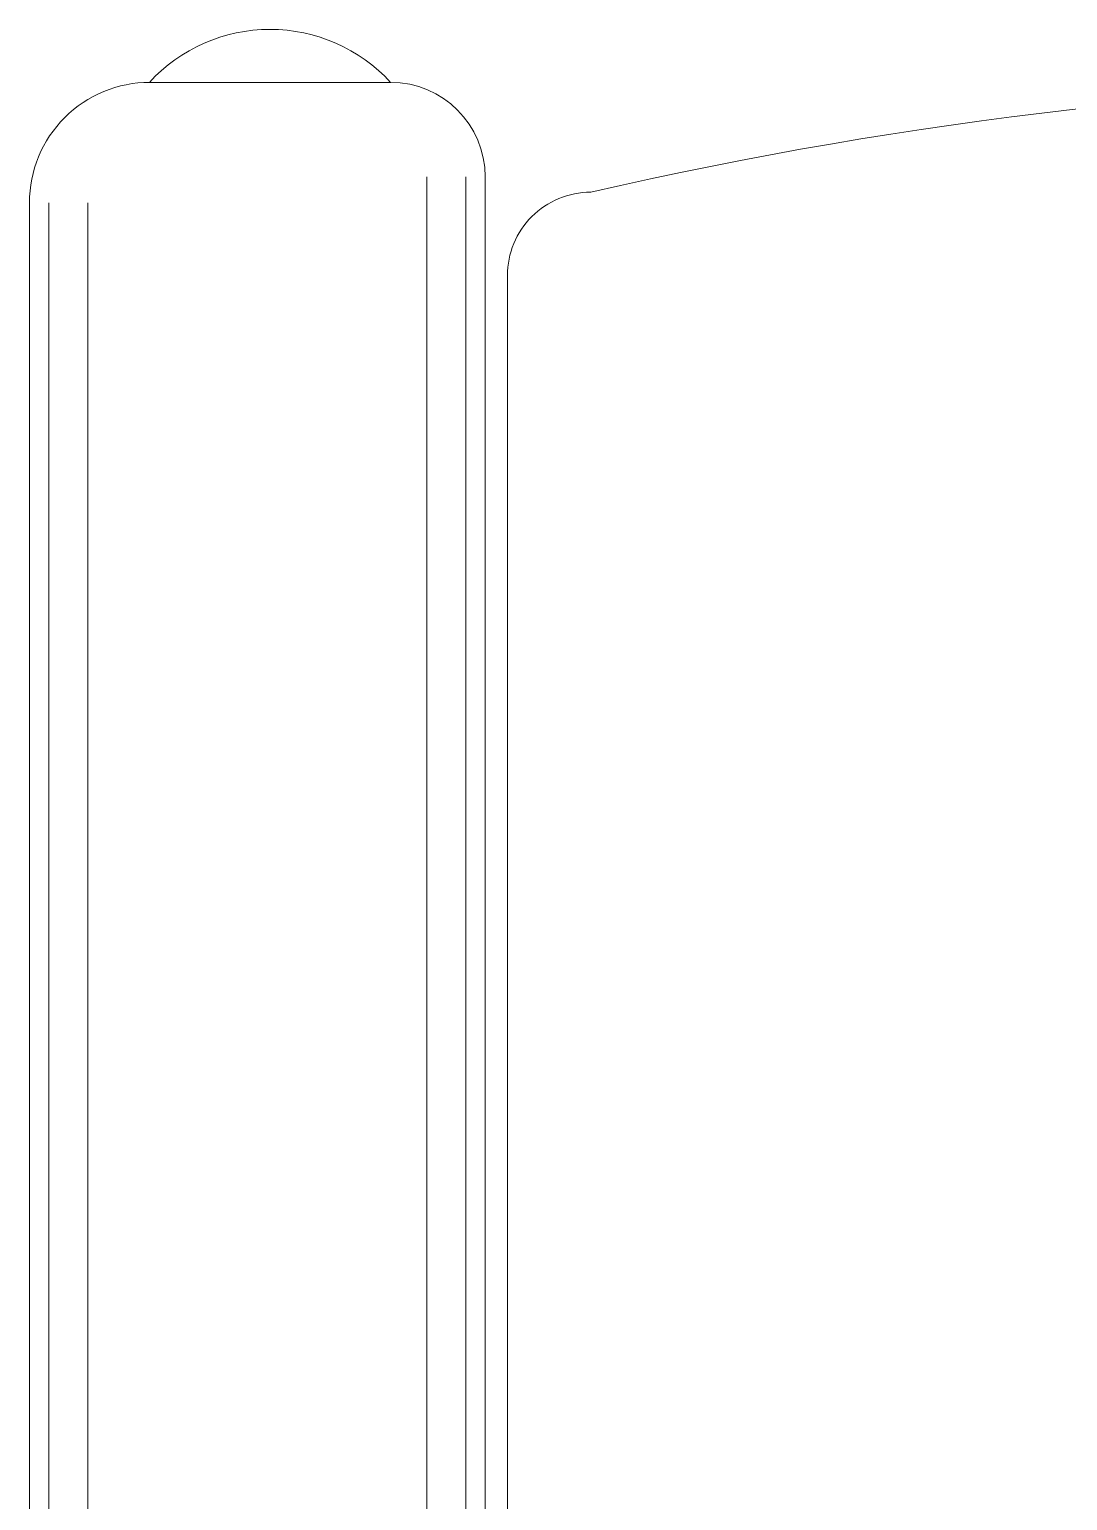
# Model space of a CAD drawing. Header units: millimetres. Extents: x -2143172 to 5255, y -610845 to 279739.
# Drawn here: x -1102942.3 to -1102626.5, y -574523.9 to -574076.6 of the extents above; entities that cross this region are included whole.
import ezdxf

# ---------------------------------------------------------------- set-up
doc = ezdxf.new("R2010")
doc.units = ezdxf.units.MM
doc.header["$LTSCALE"] = 30
doc.layers.add('LOADING', color=163, linetype='Continuous', lineweight=5)
doc.layers.add('TME-NON MEDICAL FURNITURE', color=242, linetype='Continuous')

# ---------------------------------------------------------------- blocks, each defined once
blk = doc.blocks.new('GF21008-P')
at = {"layer": 'LOADING'}
for p, q in [((0.6710702074917663, -0.7712330209141101), (0.6710702074917663, -0.2169933554351928)), ((0.6769787489736245, -0.7712330209141101), (0.6769787489736245, -0.2169933554351928)), ((0.6887958319374548, -0.7712330209141101), (0.6887958319374548, -0.2169933554351928)), ((0.7919739816173887, -0.7633874811632495), (0.7919739816173887, -0.2169933554351928)), ((0.8037910645811621, -0.7633874811632495), (0.8037910645811621, -0.2169933554351928)), ((0.8096996060630204, -0.7633874811632495), (0.8096996060630204, -0.2169933554351928)), ((0.6643131647697942, -0.741258603206802), (0.6643131647697942, -0.2311912301837538)), ((0.6998371865777244, -0.8000000000000682), (0.7730870872263154, -0.8000000000000682))]:
    blk.add_line(p, q, dxfattribs=at)
for centre, radius, start, end in [((0.6389742545624699, -0.741258603206802), 0.0253389102073543, 270, 0), ((0.7730870872263154, -0.7633874811632495), 0.03661251883673159, 270, 0), ((0.3446977460984044, 0.510551263496609), 1.31061346773117, 257.0245575984342, 282.9754424015657), ((0.6998371865777244, -0.7712330209141101), 0.02876697908600339, 180, 270), ((0.7365303459005759, -0.7662042870107371), 0.04988524989960819, 222.6461810710852, 317.3538189289148)]:
    blk.add_arc(centre, radius, start, end, dxfattribs=at)

msp = doc.modelspace()

# ---------------------------------------------------------------- block references
at = {"layer": 'TME-NON MEDICAL FURNITURE', "xscale": 1000, "yscale": 1000, "zscale": 1000, "rotation": 179.9999999998383}
msp.add_blockref('GF21008-P', (-1102132.55672663, -574892.7369148291, 0.1044569280608003), dxfattribs=at)

doc.saveas('drawing.dxf')
